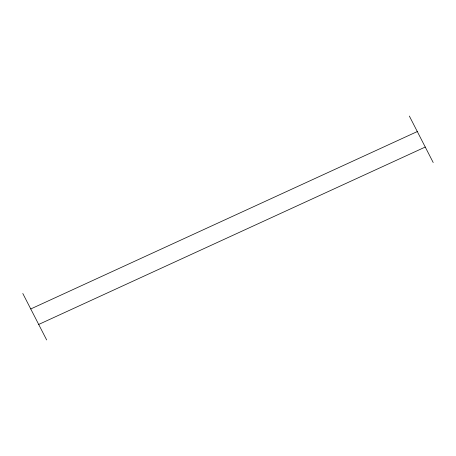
<?xml version="1.0" encoding="UTF-8"?>
<svg xmlns="http://www.w3.org/2000/svg" width="456" height="456" viewBox="0 0 456 456"><rect width="100%" height="100%" fill="white"/><g stroke="black" fill="none" stroke-linecap="round" stroke-linejoin="round"><path stroke-width="0.68" d="M30.752 308.957L417.303 131.55M38.697 324.45L425.248 147.043M409.351 116.063L433.2 162.53M22.8 293.47L46.649 339.937"/></g></svg>
